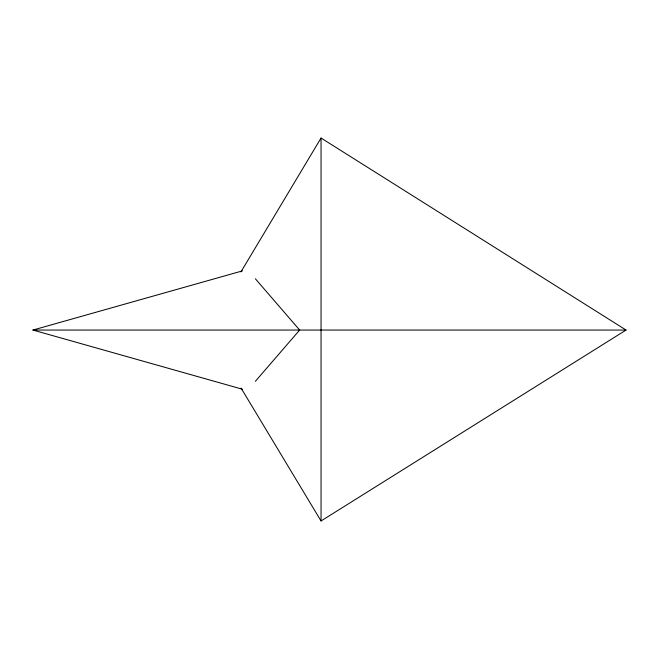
<?xml version="1.0" encoding="UTF-8"?>
<svg xmlns="http://www.w3.org/2000/svg" width="659" height="659" viewBox="0 0 659 659"><rect width="100%" height="100%" fill="white"/><g stroke="black" fill="none" stroke-linecap="round" stroke-linejoin="round"><path stroke-width="0.99" d="M240.922 271.92L321.048 138.028L626.05 330.052L321.048 520.972L241.087 388.118M255.387 381.297L299.647 330.052L255.387 278.815M242.397 389.222L32.95 330.052L242.397 270.89M32.95 330.052L626.05 330.052M321.048 138.028L321.048 520.972"/></g></svg>
